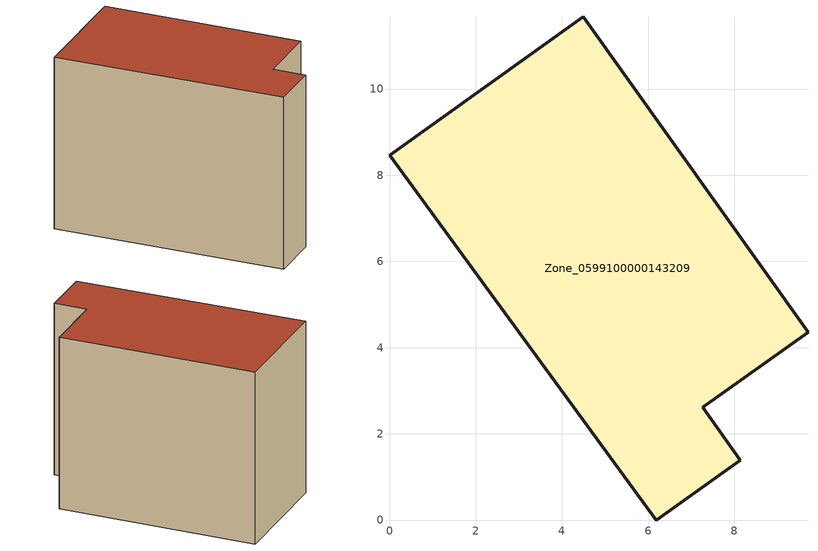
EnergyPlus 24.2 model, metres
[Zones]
Zone_0599100000143209
 floor ground (C_G): 0,8.47 4.49,11.67 9.71,4.35 7.27,2.61 8.14,1.39 6.19,0 z0
 wall outside (C_F): 4.49,11.67 0,8.47 6.19,0 8.14,1.39 7.27,2.61 9.71,4.35 4.49,11.67 z0:8.03
 roof outside (C_R): 0,8.47 6.19,0 8.14,1.39 7.27,2.61 9.71,4.35 4.49,11.67 z8.03
[BUILDING]
Pand.0599100000143209: North Axis=0; Terrain=City; Loads Convergence Tolerance Value=0.04; Temperature Convergence Tolerance Value=0.4; Solar Distribution=FullExterior; Maximum Number of Warmup Days=25; Minimum Number of Warmup Days=1
[Site:Location]
Rotterdam.The.Hague.AP_ZH_NLD Design_Conditions: Latitude=51.96; Longitude=4.45; Time Zone=1; Elevation=-4.5
[SITE:GROUNDTEMPERATURE:BUILDINGSURFACE]
18, 18, 18, 18, 18, 18, 18, 18, 18, 18, 18, 18
[MATERIAL] Thermal Absorptance=0.9; Solar Absorptance=0.7; Visible Absorptance=0.7
Name | Roughness | Thickness | Conductivity | Density | Specific Heat
G.TI.1975-1991 | MediumSmooth | 0.15 | 0.288461 | 540 | 1210
F.TI.1975-1991 | Rough | 0.3 | 0.230769 | 1920 | 840
R.TI.1975-1991 | MediumRough | 0.2 | 0.153846 | 1500 | 1000
[CONSTRUCTION]
C_G: G.TI.1975-1991
C_F: F.TI.1975-1991
C_R: R.TI.1975-1991
[ZONE]
Zone_0599100000143209: Type=1; Multiplier=1; Ceiling Height=Autocalculate; Volume=Autocalculate; Floor Area=autocalculate; Part of Total Floor Area=Yes
[ZONEINFILTRATION:DESIGNFLOWRATE]
Infil_Zone_0599100000143209: Zone or ZoneList or Space or SpaceList=Zone_0599100000143209; Schedule=AlwaysOn; Design Flow Rate Calculation Method=Flow/Area; Flow Rate per Floor Area=0.003; Constant Term Coefficient=1; Temperature Term Coefficient=0; Velocity Term Coefficient=0; Velocity Squared Term Coefficient=0
[HVACTEMPLATE:ZONE:IDEALLOADSAIRSYSTEM]
Zone_0599100000143209: Maximum Heating Supply Air Temperature=50; Minimum Cooling Supply Air Temperature=13; Maximum Heating Supply Air Humidity Ratio=0.0156; Minimum Cooling Supply Air Humidity Ratio=0.0077; Heating Limit=NoLimit; Cooling Limit=NoLimit; Dehumidification Control Type=ConstantSensibleHeatRatio; Cooling Sensible Heat Ratio=0.7; Dehumidification Setpoint=60; Humidification Control Type=None; Humidification Setpoint=30; Outdoor Air Method=None; Outdoor Air Flow Rate per Person=0.00944; Outdoor Air Flow Rate per Zone Floor Area=0; Outdoor Air Flow Rate per Zone=0; Demand Controlled Ventilation Type=None; Outdoor Air Economizer Type=NoEconomizer; Heat Recovery Type=None; Sensible Heat Recovery Effectiveness=0.7; Latent Heat Recovery Effectiveness=0.65
[ZONECONTROL:THERMOSTAT]
ThermostatControl_Zone_0599100000143209: Zone or ZoneList=Zone_0599100000143209; Control Type Schedule=DualSetpointControlType; Control 1=Thermostat_Zone_0599100000143209; Temperature Difference Between Cutout And Setpoint=0
[THERMOSTATSETPOINT:DUALSETPOINT]
Thermostat_Zone_0599100000143209: Heating Setpoint Temperature Schedule=HeatingSetpoint_Zone_0599100000143209; Cooling Setpoint Temperature Schedule=CoolingSetpoint_Zone_0599100000143209
[SCHEDULE:COMPACT]
HeatingSetpoint_Zone_0599100000143209: Through: 12/31, For: AllDays, Until: 24:00, 21
CoolingSetpoint_Zone_0599100000143209: Through: 12/31, For: AllDays, Until: 24:00, 24
DualSetpointControlType: Through: 12/31, For: AllDays, Until: 24:00, 4
AlwaysOn: Through: 12/31, For: AllDays, Until: 24:00, 1
